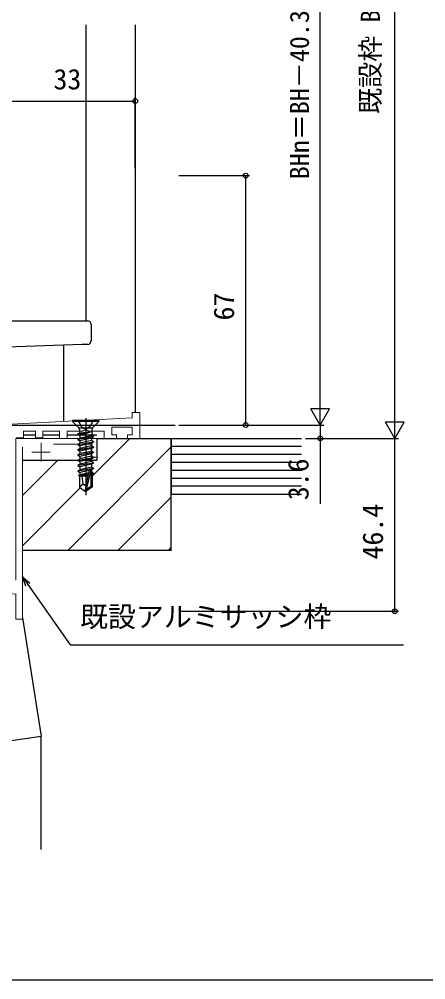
# Model space of a CAD drawing. Units: millimetres, scale not verified. Extents: x -437 to 438, y -281 to 279.
# Drawn here: x -240.4 to -131.2, y -281.3 to -23.3 of the extents above; entities that cross this region are included whole.
import ezdxf
from ezdxf.enums import TextEntityAlignment as Align

# ---------------------------------------------------------------- set-up
doc = ezdxf.new("R2010")
doc.units = ezdxf.units.MM
doc.header["$LTSCALE"] = 2
doc.layers.add('0-2_YKK_11', color=7, linetype='Continuous', lineweight=18)
for name, color, linetype in [('0-4_YKK_12', 2, 'Continuous'), ('0-5_YKK_13', 4, 'Continuous'), ('0-7_YKK_D', 6, 'Continuous'), ('0-8_YKK_ZWAK', 7, 'Continuous'), ('0-9_YSS_K', 3, 'Continuous'), ('0-A_YSS_KE', 3, 'Continuous')]:
    doc.layers.add(name, color=color, linetype=linetype)
doc.styles.add('ＭＳ ゴシック', font='')
doc.styles.get('ＭＳ ゴシック').set_extended_font_data('MS Gothic')

msp = doc.modelspace()

# ---------------------------------------------------------------- linework, layer by layer
at = {"layer": '0-2_YKK_11', "color": 4}
for p, q in [((-234.5, -137.053), (-234.5, -142.053)), ((-237, -139.553), (-232, -139.553))]:
    msp.add_line(p, q, dxfattribs=at)
at = {"layer": '0-2_YKK_11', "color": 211}
msp.add_lwpolyline([(-246.002, -132.29), (-210.002, -130.403), (-210.002, -128.903), (-208.002, -128.903), (-208.002, -135.903), (-211.252, -135.903), (-211.252, -134.903), (-210.002, -134.903), (-210.002, -132.903), (-215.502, -132.903), (-215.502, -134.903), (-214.252, -134.903), (-214.252, -135.903), (-217.502, -135.903), (-217.502, -133.903), (-221.636, -133.903), (-222.069, -133.653), (-222.935, -133.653), (-223.368, -133.903), (-227.502, -133.903), (-227.502, -135.903), (-229.502, -135.903), (-229.502, -133.903), (-234.002, -133.903), (-234.002, -135.703), (-236.002, -135.703), (-236.002, -133.903), (-239.202, -133.903), (-239.202, -135.703), (-241.202, -135.703)], dxfattribs=at)
at = {"layer": '0-2_YKK_11', "color": 4}
for points in [[(-241.3, -173.98), (-241.3, -135.903), (-219.5, -135.903), (-219.5, -140.903), (-221, -140.903), (-221, -137.403), (-231.132, -137.403)], [(-239.5, -138.278), (-239.5, -184.403), (-241.3, -184.403), (-241.3, -177.619), (-246.937, -178.113)]]:
    msp.add_lwpolyline(points, dxfattribs=at)
at = {"layer": '0-4_YKK_12'}
for p, q in [((-222.5, -24.801), (-222.5, -104.303)), ((-209.2, -24.801), (-209.2, -128.903)), ((-228.5, -110.865), (-228.5, -131.372)), ((-322.5, -132.3), (-198.5, -132.3))]:
    msp.add_line(p, q, dxfattribs=at)
at = {"layer": '0-5_YKK_13'}
for p, q in [((-249.101, -104.303), (-223.449, -104.303)), ((-223.449, -104.303), (-222.001, -104.303)), ((-221.001, -105.303), (-221.001, -109.637)), ((-223.414, -110.687), (-246.936, -111.509)), ((-221.966, -110.637), (-223.414, -110.687)), ((-219.002, -131.058), (-226.002, -131.058)), ((-226.002, -131.058), (-226.002, -131.358)), ((-219.002, -131.358), (-226.002, -131.358)), ((-226.002, -131.358), (-224.475, -132.885)), ((-222.502, -130.453), (-222.502, -151.168)), ((-219.002, -131.358), (-220.53, -132.885)), ((-219.002, -131.058), (-219.002, -131.358)), ((-220.822, -133.178), (-224.182, -133.178)), ((-224.182, -133.592), (-224.182, -134.466)), ((-220.822, -133.592), (-220.822, -135.166)), ((-239.202, -134.9), (-236.002, -134.9)), ((-234.002, -134.9), (-229.502, -134.9)), ((-227.502, -134.9), (-219.5, -134.9)), ((-221.322, -134.181), (-224.602, -134.708)), ((-224.602, -134.708), (-224.182, -134.466)), ((-224.602, -134.708), (-224.602, -134.808)), ((-224.602, -134.808), (-224.052, -135.126)), ((-224.602, -136.108), (-220.402, -135.408)), ((-220.402, -135.508), (-224.602, -136.208)), ((-224.602, -136.108), (-224.052, -135.791)), ((-224.602, -136.108), (-224.602, -136.208)), ((-224.602, -136.208), (-224.052, -136.526)), ((-221.322, -134.181), (-224.182, -134.466)), ((-221.322, -134.241), (-224.052, -135.126)), ((-224.052, -135.126), (-224.052, -135.791)), ((-220.822, -135.166), (-224.052, -135.791)), ((-220.952, -135.826), (-224.052, -136.526)), ((-220.952, -136.491), (-224.052, -137.191)), ((-224.052, -136.526), (-224.052, -137.191)), ((-220.402, -135.508), (-220.952, -135.826)), ((-220.952, -135.826), (-220.952, -136.491)), ((-220.402, -136.808), (-220.952, -136.491)), ((-220.402, -135.408), (-220.822, -135.166)), ((-220.402, -135.408), (-220.402, -135.508)), ((-224.602, -137.508), (-220.402, -136.808)), ((-220.402, -136.908), (-224.602, -137.608)), ((-224.602, -137.508), (-224.052, -137.191)), ((-224.602, -137.508), (-224.602, -137.608)), ((-224.602, -137.608), (-224.052, -137.926)), ((-224.602, -138.908), (-220.402, -138.208)), ((-220.402, -138.308), (-224.602, -139.008)), ((-224.602, -138.908), (-224.052, -138.591)), ((-224.602, -138.908), (-224.182, -138.665)), ((-224.602, -138.908), (-224.602, -139.008)), ((-224.602, -138.908), (-224.602, -139.008)), ((-224.602, -139.008), (-224.052, -139.325)), ((-224.602, -139.008), (-224.052, -139.326)), ((-220.952, -137.226), (-224.052, -137.926)), ((-220.952, -137.891), (-224.052, -138.591)), ((-224.052, -137.926), (-224.052, -138.591)), ((-220.952, -138.626), (-224.052, -139.326)), ((-220.402, -136.908), (-220.952, -137.226)), ((-220.952, -137.226), (-220.952, -137.891)), ((-220.402, -138.208), (-220.952, -137.891)), ((-220.402, -138.308), (-220.952, -138.626)), ((-220.952, -138.626), (-220.952, -139.391)), ((-220.402, -136.808), (-220.402, -136.908)), ((-220.402, -138.208), (-220.402, -138.308)), ((-224.602, -140.308), (-220.402, -139.608)), ((-220.402, -139.708), (-224.602, -140.408)), ((-224.602, -140.308), (-224.052, -139.99)), ((-224.602, -140.308), (-224.602, -140.408)), ((-224.602, -140.408), (-224.052, -140.725)), ((-224.602, -141.708), (-220.402, -141.008)), ((-220.402, -141.108), (-224.602, -141.808)), ((-224.602, -141.708), (-224.052, -141.39)), ((-224.602, -141.708), (-224.602, -141.808)), ((-224.602, -141.808), (-224.052, -142.125)), ((-224.052, -139.325), (-224.052, -139.99)), ((-220.822, -139.365), (-224.052, -139.99)), ((-220.952, -140.69), (-224.052, -141.39)), ((-224.052, -140.725), (-224.052, -141.39)), ((-220.952, -140.025), (-220.952, -140.69)), ((-220.402, -141.008), (-220.952, -140.69)), ((-220.952, -141.425), (-220.952, -142.09)), ((-220.402, -139.608), (-220.822, -139.365)), ((-220.402, -139.608), (-220.402, -139.708)), ((-220.402, -141.008), (-220.402, -141.108)), ((-224.602, -143.108), (-220.402, -142.408)), ((-220.402, -142.508), (-224.602, -143.208)), ((-224.602, -143.108), (-224.052, -142.79)), ((-224.602, -143.108), (-224.602, -143.208)), ((-224.602, -143.208), (-224.052, -143.525)), ((-224.602, -144.608), (-220.402, -143.908)), ((-220.402, -144.008), (-224.602, -144.708)), ((-224.602, -144.608), (-224.052, -144.29)), ((-220.952, -142.09), (-224.052, -142.79)), ((-224.052, -142.125), (-224.052, -142.79)), ((-220.952, -142.825), (-224.052, -143.525)), ((-224.052, -143.525), (-224.052, -144.29)), ((-220.952, -143.59), (-224.052, -144.29)), ((-221.597, -144.471), (-224.052, -145.025)), ((-221.593, -144.451), (-222.502, -148.552)), ((-221.159, -144.348), (-222.352, -149.696)), ((-220.952, -144.325), (-221.144, -144.369)), ((-220.402, -142.408), (-220.952, -142.09)), ((-220.402, -142.508), (-220.952, -142.825)), ((-220.952, -142.825), (-220.952, -143.59)), ((-220.402, -143.908), (-220.952, -143.59)), ((-220.402, -144.008), (-220.952, -144.325)), ((-220.952, -144.325), (-220.952, -144.99)), ((-220.402, -142.408), (-220.402, -142.508)), ((-220.402, -143.908), (-220.402, -144.008)), ((-224.602, -144.608), (-224.602, -144.708)), ((-224.602, -144.708), (-224.052, -145.025)), ((-221.824, -145.468), (-224.402, -145.892)), ((-224.402, -145.892), (-224.052, -145.69)), ((-224.202, -145.987), (-224.402, -145.892)), ((-224.202, -145.987), (-224.202, -149.012)), ((-221.958, -146.058), (-224.202, -146.058)), ((-224.052, -145.025), (-224.052, -145.69)), ((-221.757, -145.172), (-224.052, -145.69)), ((-221.885, -145.734), (-223.551, -146.058)), ((-220.952, -144.99), (-221.106, -145.025)), ((-221.102, -144.506), (-221.102, -148.853)), ((-220.502, -145.25), (-221.102, -145.349)), ((-220.502, -145.466), (-221.102, -145.582)), ((-220.802, -146.058), (-221.102, -146.058)), ((-220.502, -145.25), (-220.952, -144.99)), ((-220.802, -145.639), (-220.802, -149.012)), ((-220.502, -145.25), (-220.502, -145.466)), ((-223.202, -148.158), (-224.202, -149.012)), ((-224.202, -149.012), (-222.652, -150.058)), ((-222.502, -148.552), (-222.652, -150.058)), ((-222.502, -148.552), (-222.502, -150.058)), ((-221.102, -148.853), (-222.352, -149.696)), ((-220.802, -149.012), (-222.352, -150.058)), ((-220.802, -149.012), (-221.102, -148.853)), ((-222.652, -150.058), (-222.352, -150.058)), ((-222.352, -149.696), (-222.352, -150.058))]:
    msp.add_line(p, q, dxfattribs=at)
for points in [[(-224.503, -131.058), (-223.647, -132.775), (-222.502, -133.383)], [(-220.502, -131.058), (-221.357, -132.775), (-222.502, -133.383)], [(-221.322, -134.181), (-221.322, -134.241), (-224.602, -134.808)], [(-220.402, -139.708), (-220.952, -140.025), (-224.052, -140.725)], [(-220.402, -141.108), (-220.952, -141.425), (-224.052, -142.125)], [(-222.502, -148.659), (-223.202, -148.158), (-223.402, -146.058)], [(-220.502, -145.466), (-220.952, -145.725), (-221.102, -145.759)]]:
    msp.add_lwpolyline(points, dxfattribs=at)
for centre, radius, start, end in [((-222.001, -105.303), 1, 0, 90), ((-222.001, -109.637), 1, 272, 0), ((-225.182, -133.592), 1, 0, 45), ((-219.822, -133.592), 1, 135, 180), ((-221.351, -144.506), 0.248, 0, 167.19096)]:
    msp.add_arc(centre, radius, start, end, dxfattribs=at)
at = {"layer": '0-7_YKK_D'}
for p, q in [((-139.502, -130.903), (-139.502, 100.4)), ((-159.502, -127.3), (-159.502, 63.7)), ((-242.2, -45.303), (-209.2, -45.303)), ((-209.2, -63.303), (-209.2, -44.303)), ((-197.502, -65.303), (-178.502, -65.303)), ((-179.502, -132.3), (-179.502, -65.303)), ((-159.502, -132.3), (-159.502, -123.64)), ((-159.502, -132.3), (-162.002, -127.97)), ((-157.002, -127.97), (-162.002, -127.97)), ((-159.502, -132.3), (-157.002, -127.97)), ((-139.502, -135.903), (-139.502, -127.243)), ((-139.502, -135.903), (-142.002, -131.573)), ((-137.002, -131.573), (-142.002, -131.573)), ((-139.502, -135.903), (-137.002, -131.573)), ((-197.502, -132.3), (-178.502, -132.3)), ((-197.502, -132.3), (-158.502, -132.3)), ((-197.502, -132.3), (-158.502, -132.3)), ((-163.5, -135.903), (-158.502, -135.903)), ((-163.5, -135.903), (-138.502, -135.903)), ((-163.5, -135.903), (-138.502, -135.903)), ((-139.502, -182.3), (-139.502, -135.903)), ((-197.502, -182.3), (-138.502, -182.3))]:
    msp.add_line(p, q, dxfattribs=at)
for points in [[(-159.502, -132.3), (-159.502, -135.903), (-159.502, -153.427)], [(-238.597, -175.538), (-239.5, -173.057), (-237.478, -174.754)], [(-239.5, -173.057), (-238.037, -175.146), (-226.672, -191.378), (-137.129, -191.378)]]:
    msp.add_lwpolyline(points, dxfattribs=at)
for centre in [(-209.2, -45.303), (-179.502, -65.303), (-179.502, -132.3), (-159.502, -135.903), (-139.502, -182.3)]:
    msp.add_circle(centre, 0.637, dxfattribs=at)
at = {"layer": '0-8_YKK_ZWAK'}
msp.add_lwpolyline([(-436.8, -281.3), (438.2, -281.3), (438.2, 243.7)], dxfattribs=at)
at = {"layer": '0-9_YSS_K'}
for p, q in [((-220.802, -146.029), (-210.677, -135.903)), ((-227.208, -165.905), (-199.5, -138.196)), ((-164.498, -138.046), (-199.5, -138.046)), ((-239.5, -151.256), (-229.997, -141.753)), ((-164.498, -140.189), (-199.5, -140.189)), ((-164.498, -142.331), (-199.5, -142.331)), ((-164.498, -144.474), (-199.5, -144.474)), ((-164.498, -146.617), (-199.5, -146.617)), ((-239.5, -164.726), (-223.954, -149.18)), ((-164.498, -148.76), (-199.5, -148.76)), ((-213.738, -165.905), (-199.5, -151.667)), ((-200.267, -165.905), (-199.501, -165.138))]:
    msp.add_line(p, q, dxfattribs=at)
at = {"layer": '0-A_YSS_KE'}
for p, q in [((-219.5, -135.903), (-199.5, -135.903)), ((-219.5, -135.903), (-219.5, -141.753)), ((-199.501, -165.905), (-199.5, -135.903)), ((-199.5, -135.903), (-199.5, -150.903)), ((-199.5, -135.903), (-164.498, -135.903)), ((-239.5, -141.753), (-219.5, -141.753)), ((-199.5, -150.903), (-164.498, -150.903)), ((-239.501, -165.905), (-199.498, -165.905)), ((-239.5, -184.103), (-234.5, -215.903)), ((-350.5, -232.194), (-234.5, -215.903)), ((-234.5, -246.3), (-234.5, -215.903))]:
    msp.add_line(p, q, dxfattribs=at)

# ---------------------------------------------------------------- texts
at = {"layer": '0-7_YKK_D', "style": 'ＭＳ ゴシック'}
for s, height, p in [('既設枠 BH寸法', 5.132, (-141.957, -48.74)), ('BHn＝BH－40.3', 5.132, (-161.002, -66.283)), ('67', 5.499, (-181.002, -104.213)), ('3.6', 5.499, (-161.002, -152.481)), ('46.4', 5.499, (-141.002, -168.413))]:
    msp.add_text(s, height=height, rotation=90, dxfattribs=at).set_placement(p, align=Align.BOTTOM_LEFT)
for s, p in [('33', (-231.155, -43.803)), ('既設アルミサッシ枠', (-224.012, -188.175))]:
    msp.add_text(s, height=5.499, dxfattribs=at).set_placement(p, align=Align.BOTTOM_LEFT)

doc.saveas('drawing.dxf')
